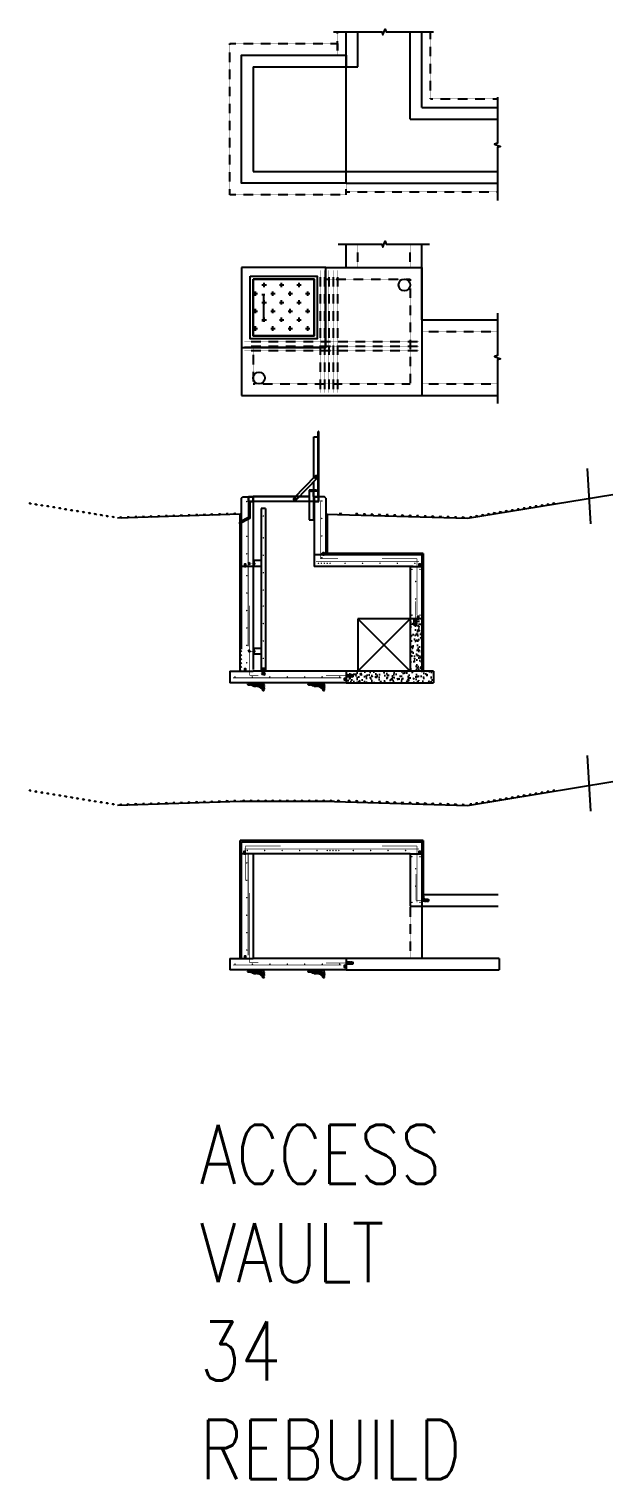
# Model space of a CAD drawing. Header units: inches. Extents: x -154 to 4403, y -620 to 1083.
# Drawn here: x -154 to 247, y -552 to 446 of the extents above; entities that cross this region are included whole.
import ezdxf

# ---------------------------------------------------------------- set-up
doc = ezdxf.new("R2010")
doc.units = ezdxf.units.IN
doc.header["$MEASUREMENT"] = 0
doc.linetypes.add('HIDDEN2', pattern=[0.1875, 0.125, -0.0625])
for name, color, linetype in [('COE-01', 1, 'Continuous'), ('COE-01-HIDDEN', 1, 'HIDDEN2'), ('COE-02', 2, 'Continuous'), ('COE-03', 3, 'Continuous'), ('COE-04', 4, 'Continuous'), ('FH-TITLE', 151, 'Continuous'), ('S-DETL-PN01', 2, 'Continuous'), ('S-DETL-PN01-HIDE', 3, 'HIDDEN2'), ('S-DETL-PN02', 4, 'Continuous'), ('S-DETL-PN03', 1, 'Continuous'), ('S-DIM', 2, 'Continuous'), ('S-EXISTING', 13, 'Continuous'), ('S-FOOTING', 2, 'HIDDEN2'), ('S-FOUNDATION', 4, 'Continuous'), ('SNFILL', 3, 'Continuous')]:
    doc.layers.add(name, color=color, linetype=linetype)
doc.styles.add('3_32', font='romans.shx', dxfattribs={"width": 0.8})

# ---------------------------------------------------------------- blocks, each defined once
blk = doc.blocks.new('structural_fill')
at = {"layer": 'SNFILL'}
for points in [[(0, -2.57), (0.05, -2.28), (0.2, -1.99), (0.4, -1.69), (0.7, -1.57), (1.3, -1.57), (1.59, -1.69), (1.89, -1.86), (1.75, -2.16), (1.44, -2.4), (1.15, -2.51), (0.85, -2.64), (0.55, -2.64), (0.25, -2.57), (0.05, -2.51)], [(0.1, -1.27), (0.05, -0.98), (0.15, -0.68), (0.4, -0.38), (0.7, -0.2), (1, -0.14), (1.59, -0.14), (1.89, -0.2), (2.19, -0.33), (2.39, -0.62), (2.19, -0.92), (1.89, -1.15), (1.59, -1.27), (1.3, -1.33), (1, -1.39), (0.7, -1.45), (0.4, -1.45), (0.1, -1.33), (0.05, -1.33)], [(0.11, -3.6), (0.11, -3.34), (0.22, -3.09), (0.54, -2.83), (0.81, -2.77), (1.08, -2.7), (1.34, -2.7), (1.61, -2.83), (1.61, -3.09), (1.56, -3.34), (1.29, -3.53), (1.02, -3.6), (0.76, -3.66), (0.48, -3.72), (0.22, -3.72), (0.11, -3.66)], [(0.16, -4.62), (0.11, -4.36), (0.22, -4.11), (0.48, -3.98), (0.76, -3.85), (1.29, -3.85), (1.56, -3.98), (1.56, -4.23), (1.34, -4.49), (1.08, -4.62), (0.81, -4.74), (0.54, -4.74), (0.27, -4.68), (0.16, -4.68)], [(1.93, -3.02), (1.66, -2.9), (1.56, -2.64), (1.61, -2.39), (1.88, -2.19), (2.15, -2.13), (2.41, -2), (2.68, -2), (2.95, -2.13), (3.01, -2.39), (2.9, -2.64), (2.74, -2.9), (2.47, -2.96), (2.2, -2.96), (1.99, -3.02)], [(1.99, -1.94), (1.83, -1.68), (1.83, -1.43), (1.99, -1.17), (2.26, -1.11), (2.79, -1.11), (2.95, -1.37), (2.84, -1.62), (2.58, -1.75), (2.31, -1.81), (2.04, -1.88), (1.99, -1.88)], [(2.72, -0.05), (3, -0.14), (3.25, -0.41), (3.27, -0.68), (3.11, -0.95), (2.84, -1), (2.57, -0.89), (2.38, -0.62), (2.32, -0.35), (2.54, -0.08), (2.72, -0.03)], [(3.36, -1), (3.63, -0.97), (3.91, -1.03), (4.09, -1.3), (4.2, -1.57), (4.13, -1.84), (3.86, -2.11), (3.56, -2.22), (3, -2.22), (2.75, -1.95), (2.81, -1.68), (2.97, -1.4), (3.2, -1.14), (3.34, -1.03)], [(4.13, 0), (4.41, -0.03), (4.68, -0.11), (4.86, -0.38), (4.77, -0.65), (4.5, -0.87), (4.22, -0.92), (3.95, -0.95), (3.68, -0.92), (3.4, -0.76), (3.27, -0.48), (3.4, -0.22), (3.68, -0.11), (3.95, -0.03), (4.2, 0)], [(5.21, -1.62), (4.94, -1.88), (4.67, -1.94), (4.4, -1.81), (4.29, -1.55), (4.29, -1.3), (4.4, -1.04), (4.67, -0.86), (4.94, -0.79), (5.21, -0.79), (5.53, -0.73), (5.79, -0.73), (5.96, -0.98), (5.9, -1.24), (5.74, -1.49), (5.47, -1.49), (5.31, -1.55)], [(6.09, 0), (6.36, -0.05), (6.63, -0.19), (6.68, -0.46), (6.4, -0.59), (6.13, -0.62), (5.86, -0.65), (5.59, -0.68), (5.32, -0.68), (5.04, -0.59), (4.9, -0.33), (5.18, -0.11), (5.45, -0.05), (5.72, -0.03), (6, 0), (6.09, 0)], [(6.78, -1.09), (7.07, -1.15), (7.38, -1.27), (7.52, -1.57), (7.23, -1.8), (6.93, -1.86), (6.63, -1.86), (6.33, -1.92), (6.03, -1.92), (5.74, -1.8), (5.79, -1.51), (6.08, -1.39), (6.38, -1.27), (6.68, -1.15), (6.73, -1.15)], [(6.77, -0.62), (7.04, -0.7), (7, -0.97), (6.72, -1.14), (6.45, -1.19), (6.18, -1.19), (5.91, -0.92), (6.09, -0.65), (6.36, -0.59), (6.63, -0.59), (6.77, -0.62)], [(7.45, -0.03), (7.75, -0.08), (8.02, -0.22), (8.13, -0.48), (7.86, -0.73), (7.59, -0.84), (7.31, -0.87), (7.04, -0.76), (6.98, -0.48), (7.07, -0.22), (7.34, -0.08), (7.43, -0.03)], [(8.02, -0.86), (8.31, -0.92), (8.66, -1.04), (8.56, -1.33), (8.27, -1.39), (7.97, -1.39), (7.38, -1.27), (7.32, -0.98), (7.62, -0.86), (7.92, -0.86)], [(9.31, -0.03), (9.61, -0.15), (9.9, -0.39), (9.95, -0.68), (9.66, -0.86), (9.36, -0.92), (9.06, -0.98), (8.47, -0.86), (8.12, -0.74), (8.17, -0.44), (8.22, -0.15), (8.51, -0.09), (8.81, -0.03), (9.36, -0.03)], [(11.19, -0.03), (11.49, -0.21), (11.69, -0.5), (11.39, -0.74), (11.09, -0.86), (10.2, -0.86), (9.95, -0.56), (10, -0.27), (10.3, -0.15), (10.6, -0.09), (10.9, -0.09), (11.09, -0.03)]]:
    blk.add_lwpolyline(points, dxfattribs=at)

msp = doc.modelspace()

# ---------------------------------------------------------------- hatches: boundary and pattern name
at = {"layer": 'COE-01'}
h = msp.add_hatch(dxfattribs=at)
h.set_pattern_fill('ANSI31', color=256, scale=15.748, style=0)
h.set_pattern_definition([(135, (680.7817, 1327.7008), (1.3919397, 1.3919397), [])])
h.paths.add_polyline_path([(-9.05, 112.18), (-8.05, 112.18), (-8.05, 4.23), (-9.05, 4.23)])
h = msp.add_hatch(dxfattribs=at)
h.set_pattern_fill('ANSI31', color=256, scale=15.748, style=0)
h.set_pattern_definition([(45, (-16530266.0596, -47523389.146), (-1.391939698766, 1.391939698766), [])])
h.paths.add_polyline_path([(116.95, 85.23), (50.95, 85.23), (50.95, 112.23), (49.95, 112.26), (49.95, 84.23), (115.95, 84.23), (115.95, 4.23), (116.95, 4.23)])
for points in [[(48.87, 85.73), (47.87, 85.73), (47.87, 84.23), (48.87, 84.23)], [(-5.05, 77.76), (-6.05, 77.76), (-6.05, 76.26), (-5.05, 76.26)], [(114.95, 77.73), (113.95, 77.73), (113.95, 76.23), (114.95, 76.23)], [(113.95, 41.73), (112.95, 41.73), (112.95, 40.23), (113.95, 40.23)], [(-5.05, 5.76), (-6.05, 5.76), (-6.05, 4.26), (-5.05, 4.26)], [(62.45, -0.77), (62.45, -1.77), (63.95, -1.77), (63.95, -0.77)], [(-5.54, -119.92), (-6.54, -119.92), (-6.54, -121.42), (-5.54, -121.42)], [(114.95, -119.94), (113.95, -119.94), (113.95, -121.44), (114.95, -121.44)], [(117.45, -151.94), (117.45, -150.94), (115.95, -150.94), (115.95, -151.94)], [(-5.05, -191.92), (-6.05, -191.92), (-6.05, -193.42), (-5.05, -193.42)], [(62.45, -198.44), (62.45, -199.44), (63.95, -199.44), (63.95, -198.44)]]:
    msp.add_hatch(color=256, dxfattribs=at).paths.add_polyline_path(points)
h = msp.add_hatch(dxfattribs=at)
h.set_pattern_fill('ANSI31', color=256, scale=15.748, style=0)
h.set_pattern_definition([(135, (680.7817, 1130.0278), (1.3919397, 1.3919397), [])])
h.paths.add_polyline_path([(-9.05, -112.44), (-8.05, -112.44), (-8.05, -193.44), (-9.05, -193.44)])
h = msp.add_hatch(dxfattribs=at)
h.set_pattern_fill('ANSI31', color=256, scale=15.748, style=0)
h.set_pattern_definition([(45, (-16530266.0596, -47523586.8188), (-1.391939698766, 1.391939698766), [])])
h.paths.add_polyline_path([(116.95, -112.44), (56.95, -112.44), (-8.05, -112.44), (-8.05, -113.44), (55.95, -113.44), (115.95, -113.44), (115.95, -149.44), (116.95, -149.44)])
at = {"layer": 'S-DETL-PN03'}
h = msp.add_hatch(dxfattribs=at)
h.set_pattern_fill('CROSS', color=256, scale=24, style=0)
h.paths.add_polyline_path([(41.95, 273.94), (-0.05, 273.94), (-0.05, 234.94), (41.95, 234.94)])
at = {"layer": 'S-EXISTING'}
h = msp.add_hatch(dxfattribs=at)
h.set_pattern_fill('AR-CONC', color=256, style=0)
edge = h.paths.add_edge_path()
edge.add_line((107.95, 4.23), (115.95, 4.23))
edge.add_line((115.95, 4.23), (115.95, 40.23))
edge.add_line((115.95, 40.23), (112.08, 40.23))
edge.add_spline(control_points=[(112.08, 40.23), (112.2, 40.03), (112.42, 39.64), (112.03, 38.98), (112.43, 38.27), (112.01, 37.54), (112.39, 36.81), (112.05, 36.26), (112.14, 35.52), (111.38, 35.63), (110.83, 35.65), (110.44, 36.28), (110.83, 36.94), (110.43, 37.73), (110.9, 38.55), (110.68, 39.41), (110.7, 39.97), (110.71, 40.23)], knot_values=[0, 0, 0, 0, 0.639816, 1.26143, 2.017799, 2.777614, 3.514068, 4.179665, 4.670631, 5.2587, 5.904461, 6.375069, 7.151327, 7.907696, 8.778882, 9.70911, 10.470621, 10.470621, 10.470621, 10.470621], degree=3, periodic=0)
edge.add_line((110.71, 40.23), (107.95, 40.23))
edge.add_line((107.95, 40.23), (107.95, 4.23))
edge = h.paths.add_edge_path()
edge.add_line((63.95, 4.23), (63.95, 1.64))
edge.add_spline(control_points=[(63.95, 1.64), (64.15, 1.75), (64.54, 1.98), (65.2, 1.59), (65.91, 1.98), (66.64, 1.56), (67.37, 1.95), (67.92, 1.6), (68.66, 1.69), (68.55, 0.94), (68.53, 0.38), (67.9, -0.01), (67.24, 0.39), (66.45, -0.02), (65.63, 0.45), (64.77, 0.23), (64.21, 0.25), (63.95, 0.27)], knot_values=[0, 0, 0, 0, 0.639816, 1.26143, 2.017799, 2.777614, 3.514068, 4.179665, 4.670631, 5.2587, 5.904461, 6.375069, 7.151327, 7.907696, 8.778882, 9.70911, 10.470621, 10.470621, 10.470621, 10.470621], degree=3, periodic=0)
edge.add_line((63.95, 0.27), (63.95, -3.77))
edge.add_line((63.95, -3.77), (123.95, -3.77))
edge.add_line((123.95, -3.77), (123.95, 4.23))
edge.add_line((123.95, 4.23), (63.95, 4.23))

# ---------------------------------------------------------------- linework, layer by layer
at = {"layer": 'COE-01'}
for p, q in [((5.95, 263.44), (7.95, 263.44)), ((6.95, 263.44), (6.95, 245.44)), ((5.95, 245.44), (7.95, 245.44)), ((41.7, 137.5), (41.7, 165.39)), ((41.7, 165.39), (44.7, 165.39)), ((44.95, 169.03), (44.7, 169.03)), ((44.7, 124.23), (44.7, 169.03)), ((44.95, 169.03), (45.2, 169.03)), ((44.95, 124.03), (44.95, 169.03)), ((45.2, 124.48), (45.2, 169.03)), ((42.5, 138.32), (27.85, 123.22)), ((43.91, 136.94), (29.27, 121.85)), ((41.45, 134.31), (41.45, 118.19)), ((41.7, 127.95), (41.7, 134.67)), ((-3.3, 120.91), (-3.3, 124.48)), ((-3.3, 124.48), (0.2, 124.48)), ((-3.3, 120.91), (-3.3, 124.48)), ((-0.05, 120.91), (-3.3, 120.91)), ((-3.3, 120.91), (-3.3, 109.97)), ((-3.3, 120.91), (0.2, 120.91)), ((-3.05, 124.23), (-0.05, 124.23)), ((-3.05, 121.16), (-3.05, 124.23)), ((-3.05, 121.16), (-0.05, 121.16)), ((-2.3, 120.91), (-2.3, 109.36)), ((31.92, 124.48), (-0.05, 124.48)), ((-0.05, 121.16), (-0.05, 124.23)), ((0.2, 120.91), (0.2, 124.48)), ((31.68, 124.23), (0.2, 124.23)), ((41.3, 120.91), (0.2, 120.91)), ((38.45, 124.23), (31.57, 124.23)), ((38.45, 124.48), (31.82, 124.48)), ((38.45, 128.82), (38.45, 108.36)), ((41.45, 128.82), (38.45, 128.82)), ((43.2, 128.84), (39.95, 128.82)), ((43.2, 127.95), (39.95, 127.93)), ((41.95, 128.93), (41.45, 128.93)), ((41.45, 124.48), (41.45, 128.82)), ((41.7, 120.91), (41.45, 120.91)), ((44.7, 127.95), (41.7, 127.95)), ((41.95, 124.48), (41.7, 124.48)), ((41.7, 120.91), (41.7, 124.48)), ((41.7, 124.48), (45.2, 124.48)), ((41.7, 120.91), (45.2, 120.91)), ((41.95, 121.16), (41.95, 124.23)), ((41.95, 124.23), (44.95, 124.23)), ((41.95, 121.16), (44.95, 121.16)), ((44.7, 124.03), (44.7, 124.23)), ((44.7, 124.03), (44.7, 123.98)), ((44.7, 123.98), (44.95, 123.98)), ((44.95, 121.16), (44.95, 124.23)), ((45.2, 120.91), (45.2, 124.48)), ((-3.3, 109.97), (-9.39, 106.79)), ((-8.05, 112.18), (-9.05, 112.18)), ((41.45, 118.19), (41.45, 108.36)), ((50.95, 112.23), (49.95, 112.23)), ((50.95, 112.23), (50.95, 85.23)), ((-2.3, 109.36), (-9.39, 105.67)), ((38.45, 108.36), (41.45, 108.36)), ((41.95, 108.36), (41.45, 108.36)), ((116.95, 85.23), (50.95, 85.23)), ((116.95, 85.23), (116.95, 4.23)), ((55.95, -85.41), (-9.05, -85.44)), ((116.95, -112.44), (-9.05, -112.44)), ((116.95, -112.44), (116.95, -149.44))]:
    msp.add_line(p, q, dxfattribs=at)
at = {"layer": 'COE-01', "linetype": 'Continuous'}
for p, q in [((-9.05, 4.23), (-9.05, 112.23)), ((-9.05, -193.44), (-9.05, -112.44))]:
    msp.add_line(p, q, dxfattribs=at)
at = {"layer": 'COE-01'}
for points in [[(49.95, 112.26), (147.39, 109.44), (247.47, 125.81)], [(-9.05, 112.23), (-93.48, 109.44)], [(47.87, 84.23), (48.87, 84.23), (48.87, 85.73), (47.87, 85.73), (47.87, 84.23)], [(-6.05, 76.26), (-5.05, 76.26), (-5.05, 77.76), (-6.05, 77.76), (-6.05, 76.26)], [(113.95, 76.23), (114.95, 76.23), (114.95, 77.73), (113.95, 77.73), (113.95, 76.23)], [(112.95, 40.23), (113.95, 40.23), (113.95, 41.73), (112.95, 41.73), (112.95, 40.23)], [(-6.05, 4.26), (-5.05, 4.26), (-5.05, 5.76), (-6.05, 5.76), (-6.05, 4.26)], [(63.95, -1.77), (63.95, -0.77), (62.45, -0.77), (62.45, -1.77), (63.95, -1.77)], [(55.95, -85.41), (147.39, -88.24), (247.47, -71.86)], [(-9.05, -85.44), (-93.48, -88.24)], [(-6.54, -121.42), (-5.54, -121.42), (-5.54, -119.92), (-6.54, -119.92), (-6.54, -121.42)], [(113.95, -121.44), (114.95, -121.44), (114.95, -119.94), (113.95, -119.94), (113.95, -121.44)], [(115.95, -150.94), (115.95, -151.94), (117.45, -151.94), (117.45, -150.94), (115.95, -150.94)], [(-6.05, -193.42), (-5.05, -193.42), (-5.05, -191.92), (-6.05, -191.92), (-6.05, -193.42)], [(63.95, -199.44), (63.95, -198.44), (62.45, -198.44), (62.45, -199.44), (63.95, -199.44)]]:
    msp.add_lwpolyline(points, dxfattribs=at)
at = {"layer": 'COE-01', "linetype": 'Continuous', "flags": 128}
msp.add_lwpolyline([(-9.39, 106.79), (-9.39, 105.67)], dxfattribs=at)
at = {"layer": 'COE-01'}
for centre, radius in [((43.2, 137.63), 0.734), ((28.56, 122.54), 0.734), ((39.95, 128.37), 0.442), ((43.2, 128.39), 0.442), ((44.83, 124.1), 0.125)]:
    msp.add_circle(centre, radius, dxfattribs=at)
for centre, start, end in [((43.2, 137.63), 315.86766, 135.86766), ((28.56, 122.54), 135.86766, 315.86766)]:
    msp.add_arc(centre, 0.984, start, end, dxfattribs=at)
for points in [[(112.08, 40.23), (112.31, 39.63), (112.17, 39.02), (112.29, 38.28), (112.14, 37.53), (112.27, 36.8), (112.1, 36.16), (112.02, 35.67), (111.44, 35.61), (110.81, 35.77), (110.57, 36.18), (110.69, 36.94), (110.57, 37.69), (110.77, 38.54), (110.71, 39.47), (110.71, 40.23)], [(63.95, 1.64), (64.55, 1.86), (65.16, 1.72), (65.91, 1.84), (66.65, 1.7), (67.38, 1.82), (68.02, 1.66), (68.51, 1.58), (68.57, 0.99), (68.41, 0.37), (68, 0.13), (67.24, 0.25), (66.49, 0.13), (65.64, 0.33), (64.71, 0.27), (63.95, 0.27)], [(115.95, -152.81), (116.55, -152.58), (117.16, -152.72), (117.91, -152.6), (118.65, -152.74), (119.38, -152.62), (120.02, -152.78), (120.51, -152.87), (120.57, -153.45), (120.41, -154.08), (120, -154.32), (119.24, -154.2), (118.49, -154.32), (117.64, -154.12), (116.71, -154.18), (115.95, -154.18)], [(63.95, -196.03), (64.55, -195.81), (65.16, -195.95), (65.91, -195.83), (66.65, -195.97), (67.38, -195.85), (68.02, -196.01), (68.51, -196.1), (68.57, -196.68), (68.41, -197.31), (68, -197.55), (67.24, -197.43), (66.49, -197.55), (65.64, -197.35), (64.71, -197.41), (63.95, -197.41)]]:
    msp.add_spline(points, degree=3, dxfattribs=at)
at = {"layer": 'COE-01-HIDDEN'}
for p, q in [((45.95, 279.94), (45.95, 195.94)), ((48.95, 279.94), (48.95, 195.94)), ((51.95, 279.94), (51.95, 195.94)), ((54.95, 279.94), (54.95, 195.94)), ((57.95, 279.94), (57.95, 195.94)), ((-6.05, 230.94), (113.95, 230.94)), ((-6.05, 227.94), (113.95, 227.94)), ((-6.05, 224.94), (113.95, 224.94))]:
    msp.add_line(p, q, dxfattribs=at)
at = {"layer": 'COE-02'}
for p, q in [((229.78, 143.72), (231.98, 105.56)), ((229.78, -53.95), (231.98, -92.12))]:
    msp.add_line(p, q, dxfattribs=at)
for points in [[(-153.47, 119.19), (-154.27, 119.98)], [(-153.47, 119.19), (-153.47, 120.31)], [(-153.47, 119.19), (-152.68, 119.98)], [(206.98, 119.19), (206.18, 119.98)], [(206.98, 119.19), (206.98, 120.31)], [(206.98, 119.19), (207.77, 119.98)], [(-149.39, 118.52), (-150.18, 119.31)], [(-149.39, 118.52), (-149.39, 119.64)], [(-149.39, 118.52), (-148.59, 119.31)], [(-145.31, 117.85), (-146.1, 118.65)], [(-145.31, 117.85), (-145.31, 118.98)], [(-145.31, 117.85), (-144.51, 118.65)], [(-141.22, 117.18), (-142.02, 117.98)], [(-141.22, 117.18), (-141.22, 118.31)], [(-141.22, 117.18), (-140.43, 117.98)], [(-137.14, 116.51), (-137.93, 117.31)], [(-137.14, 116.51), (-137.14, 117.64)], [(-137.14, 116.51), (-136.34, 117.31)], [(-133.05, 115.85), (-133.85, 116.64)], [(-133.05, 115.85), (-133.05, 116.97)], [(-133.05, 115.85), (-132.26, 116.64)], [(-128.97, 115.18), (-129.77, 115.97)], [(-128.97, 115.18), (-128.97, 116.3)], [(-128.97, 115.18), (-128.18, 115.97)], [(-124.89, 114.51), (-125.68, 115.31)], [(-124.89, 114.51), (-124.89, 115.63)], [(-124.89, 114.51), (-124.09, 115.31)], [(-120.8, 113.84), (-121.6, 114.64)], [(-120.8, 113.84), (-120.8, 114.97)], [(-120.8, 113.84), (-120.01, 114.64)], [(-116.72, 113.17), (-117.52, 113.97)], [(-116.72, 113.17), (-116.72, 114.3)], [(-116.72, 113.17), (-115.92, 113.97)], [(-112.64, 112.51), (-113.43, 113.3)], [(-112.64, 112.51), (-112.64, 113.63)], [(-112.64, 112.51), (-111.84, 113.3)], [(-108.55, 111.84), (-109.35, 112.63)], [(-108.55, 111.84), (-108.55, 112.96)], [(-108.55, 111.84), (-107.76, 112.63)], [(-104.47, 111.17), (-105.26, 111.96)], [(-104.47, 111.17), (-104.47, 112.29)], [(-104.47, 111.17), (-103.67, 111.96)], [(-100.39, 110.5), (-101.18, 111.3)], [(-100.39, 110.5), (-100.39, 111.63)], [(-100.39, 110.5), (-99.59, 111.3)], [(-96.3, 109.83), (-97.1, 110.63)], [(-96.3, 109.83), (-96.3, 110.96)], [(-96.3, 109.83), (-95.51, 110.63)], [(-91.07, 109.53), (-91.87, 110.33)], [(-91.07, 109.53), (-91.07, 110.66)], [(-91.07, 109.53), (-90.27, 110.33)], [(-85.84, 109.7), (-86.63, 110.5)], [(-85.84, 109.7), (-85.84, 110.83)], [(-85.84, 109.7), (-85.04, 110.5)], [(-80.61, 109.88), (-81.4, 110.67)], [(-80.61, 109.88), (-80.61, 111)], [(-80.61, 109.88), (-79.81, 110.67)], [(-75.37, 110.05), (-76.17, 110.84)], [(-75.37, 110.05), (-75.37, 111.17)], [(-75.37, 110.05), (-74.58, 110.84)], [(-70.14, 110.22), (-70.94, 111.02)], [(-70.14, 110.22), (-70.14, 111.35)], [(-70.14, 110.22), (-69.35, 111.02)], [(-64.91, 110.39), (-65.71, 111.19)], [(-64.91, 110.39), (-64.91, 111.52)], [(-64.91, 110.39), (-64.11, 111.19)], [(-59.68, 110.57), (-60.47, 111.36)], [(-59.68, 110.57), (-59.68, 111.69)], [(-59.68, 110.57), (-58.88, 111.36)], [(-54.45, 110.74), (-55.24, 111.54)], [(-54.45, 110.74), (-54.45, 111.87)], [(-54.45, 110.74), (-53.65, 111.54)], [(-49.21, 110.91), (-50.01, 111.71)], [(-49.21, 110.91), (-49.21, 112.04)], [(-49.21, 110.91), (-48.42, 111.71)], [(-43.98, 111.09), (-44.78, 111.88)], [(-43.98, 111.09), (-43.98, 112.21)], [(-43.98, 111.09), (-43.19, 111.88)], [(-38.75, 111.26), (-39.55, 112.06)], [(-38.75, 111.26), (-38.75, 112.38)], [(-38.75, 111.26), (-37.95, 112.06)], [(-33.52, 111.43), (-34.31, 112.23)], [(-33.52, 111.43), (-33.52, 112.56)], [(-33.52, 111.43), (-32.72, 112.23)], [(-28.29, 111.61), (-29.08, 112.4)], [(-28.29, 111.61), (-28.29, 112.73)], [(-28.29, 111.61), (-27.49, 112.4)], [(-23.05, 111.78), (-23.85, 112.57)], [(-23.05, 111.78), (-23.05, 112.9)], [(-23.05, 111.78), (-22.26, 112.57)], [(-17.82, 111.95), (-18.62, 112.75)], [(-17.82, 111.95), (-17.82, 113.08)], [(-17.82, 111.95), (-17.03, 112.75)], [(-12.59, 112.12), (-13.39, 112.92)], [(-12.59, 112.12), (-12.59, 113.25)], [(-12.59, 112.12), (-11.8, 112.92)], [(60.09, 112.12), (59.3, 112.92)], [(60.09, 112.12), (60.09, 113.25)], [(60.09, 112.12), (60.89, 112.92)], [(71.33, 111.95), (70.53, 112.75)], [(71.33, 111.95), (71.33, 113.08)], [(71.33, 111.95), (72.12, 112.75)], [(76.56, 111.78), (75.76, 112.57)], [(76.56, 111.78), (76.56, 112.9)], [(76.56, 111.78), (77.35, 112.57)], [(81.79, 111.61), (81, 112.4)], [(81.79, 111.61), (81.79, 112.73)], [(81.79, 111.61), (82.59, 112.4)], [(87.02, 111.43), (86.23, 112.23)], [(87.02, 111.43), (87.02, 112.56)], [(87.02, 111.43), (87.82, 112.23)], [(92.25, 111.26), (91.46, 112.06)], [(92.25, 111.26), (92.25, 112.38)], [(92.25, 111.26), (93.05, 112.06)], [(97.49, 111.09), (96.69, 111.88)], [(97.49, 111.09), (97.49, 112.21)], [(97.49, 111.09), (98.28, 111.88)], [(102.72, 110.91), (101.92, 111.71)], [(102.72, 110.91), (102.72, 112.04)], [(102.72, 110.91), (103.51, 111.71)], [(107.95, 110.74), (107.15, 111.54)], [(107.95, 110.74), (107.95, 111.87)], [(107.95, 110.74), (108.75, 111.54)], [(113.18, 110.57), (112.39, 111.36)], [(113.18, 110.57), (113.18, 111.69)], [(113.18, 110.57), (113.98, 111.36)], [(118.41, 110.39), (117.62, 111.19)], [(118.41, 110.39), (118.41, 111.52)], [(118.41, 110.39), (119.21, 111.19)], [(123.65, 110.22), (122.85, 111.02)], [(123.65, 110.22), (123.65, 111.35)], [(123.65, 110.22), (124.44, 111.02)], [(128.88, 110.05), (128.08, 110.84)], [(128.88, 110.05), (128.88, 111.17)], [(128.88, 110.05), (129.67, 110.84)], [(134.11, 109.88), (133.31, 110.67)], [(134.11, 109.88), (134.11, 111)], [(134.11, 109.88), (134.91, 110.67)], [(139.34, 109.7), (138.55, 110.5)], [(139.34, 109.7), (139.34, 110.83)], [(139.34, 109.7), (140.14, 110.5)], [(144.57, 109.53), (143.78, 110.33)], [(144.57, 109.53), (144.57, 110.66)], [(144.57, 109.53), (145.37, 110.33)], [(149.81, 109.83), (149.01, 110.63)], [(149.81, 109.83), (149.81, 110.96)], [(149.81, 109.83), (150.6, 110.63)], [(153.89, 110.5), (153.09, 111.3)], [(153.89, 110.5), (153.89, 111.63)], [(153.89, 110.5), (154.69, 111.3)], [(157.97, 111.17), (157.18, 111.96)], [(157.97, 111.17), (157.97, 112.29)], [(157.97, 111.17), (158.77, 111.96)], [(162.06, 111.84), (161.26, 112.63)], [(162.06, 111.84), (162.06, 112.96)], [(162.06, 111.84), (162.85, 112.63)], [(166.14, 112.51), (165.35, 113.3)], [(166.14, 112.51), (166.14, 113.63)], [(166.14, 112.51), (166.94, 113.3)], [(170.22, 113.17), (169.43, 113.97)], [(170.22, 113.17), (170.22, 114.3)], [(170.22, 113.17), (171.02, 113.97)], [(174.31, 113.84), (173.51, 114.64)], [(174.31, 113.84), (174.31, 114.97)], [(174.31, 113.84), (175.1, 114.64)], [(178.39, 114.51), (177.6, 115.31)], [(178.39, 114.51), (178.39, 115.63)], [(178.39, 114.51), (179.19, 115.31)], [(182.48, 115.18), (181.68, 115.97)], [(182.48, 115.18), (182.48, 116.3)], [(182.48, 115.18), (183.27, 115.97)], [(186.56, 115.85), (185.76, 116.64)], [(186.56, 115.85), (186.56, 116.97)], [(186.56, 115.85), (187.35, 116.64)], [(190.64, 116.51), (189.85, 117.31)], [(190.64, 116.51), (190.64, 117.64)], [(190.64, 116.51), (191.44, 117.31)], [(194.73, 117.18), (193.93, 117.98)], [(194.73, 117.18), (194.73, 118.31)], [(194.73, 117.18), (195.52, 117.98)], [(198.81, 117.85), (198.01, 118.65)], [(198.81, 117.85), (198.81, 118.98)], [(198.81, 117.85), (199.61, 118.65)], [(202.89, 118.52), (202.1, 119.31)], [(202.89, 118.52), (202.89, 119.64)], [(202.89, 118.52), (203.69, 119.31)], [(-153.47, -78.49), (-154.27, -77.69)], [(-153.47, -78.49), (-153.47, -77.36)], [(-153.47, -78.49), (-152.68, -77.69)], [(-149.39, -79.15), (-150.18, -78.36)], [(-149.39, -79.15), (-149.39, -78.03)], [(-149.39, -79.15), (-148.59, -78.36)], [(-145.31, -79.82), (-146.1, -79.03)], [(-145.31, -79.82), (-145.31, -78.7)], [(-145.31, -79.82), (-144.51, -79.03)], [(-141.22, -80.49), (-142.02, -79.7)], [(-141.22, -80.49), (-141.22, -79.37)], [(-141.22, -80.49), (-140.43, -79.7)], [(194.73, -80.49), (193.93, -79.7)], [(194.73, -80.49), (194.73, -79.37)], [(194.73, -80.49), (195.52, -79.7)], [(198.81, -79.82), (198.01, -79.03)], [(198.81, -79.82), (198.81, -78.7)], [(198.81, -79.82), (199.61, -79.03)], [(202.89, -79.15), (202.1, -78.36)], [(202.89, -79.15), (202.89, -78.03)], [(202.89, -79.15), (203.69, -78.36)], [(206.98, -78.49), (206.18, -77.69)], [(206.98, -78.49), (206.98, -77.36)], [(206.98, -78.49), (207.77, -77.69)], [(-137.14, -81.16), (-137.93, -80.36)], [(-137.14, -81.16), (-137.14, -80.03)], [(-137.14, -81.16), (-136.34, -80.36)], [(-133.05, -81.83), (-133.85, -81.03)], [(-133.05, -81.83), (-133.05, -80.7)], [(-133.05, -81.83), (-132.26, -81.03)], [(-128.97, -82.49), (-129.77, -81.7)], [(-128.97, -82.49), (-128.97, -81.37)], [(-128.97, -82.49), (-128.18, -81.7)], [(-124.89, -83.16), (-125.68, -82.37)], [(-124.89, -83.16), (-124.89, -82.04)], [(-124.89, -83.16), (-124.09, -82.37)], [(-120.8, -83.83), (-121.6, -83.04)], [(-120.8, -83.83), (-120.8, -82.71)], [(-120.8, -83.83), (-120.01, -83.04)], [(-116.72, -84.5), (-117.52, -83.7)], [(-116.72, -84.5), (-116.72, -83.37)], [(-116.72, -84.5), (-115.92, -83.7)], [(-112.64, -85.17), (-113.43, -84.37)], [(-112.64, -85.17), (-112.64, -84.04)], [(-112.64, -85.17), (-111.84, -84.37)], [(-108.55, -85.84), (-109.35, -85.04)], [(-108.55, -85.84), (-108.55, -84.71)], [(-108.55, -85.84), (-107.76, -85.04)], [(-104.47, -86.5), (-105.26, -85.71)], [(-104.47, -86.5), (-104.47, -85.38)], [(-104.47, -86.5), (-103.67, -85.71)], [(-100.39, -87.17), (-101.18, -86.38)], [(-100.39, -87.17), (-100.39, -86.05)], [(-100.39, -87.17), (-99.59, -86.38)], [(-96.3, -87.84), (-97.1, -87.04)], [(-96.3, -87.84), (-96.3, -86.71)], [(-96.3, -87.84), (-95.51, -87.04)], [(-91.07, -88.14), (-91.87, -87.35)], [(-91.07, -88.14), (-91.07, -87.02)], [(-91.07, -88.14), (-90.27, -87.35)], [(-85.84, -87.97), (-86.63, -87.17)], [(-85.84, -87.97), (-85.84, -86.84)], [(-85.84, -87.97), (-85.04, -87.17)], [(-80.61, -87.8), (-81.4, -87)], [(-80.61, -87.8), (-80.61, -86.67)], [(-80.61, -87.8), (-79.81, -87)], [(-75.37, -87.62), (-76.17, -86.83)], [(-75.37, -87.62), (-75.37, -86.5)], [(-75.37, -87.62), (-74.58, -86.83)], [(-70.14, -87.45), (-70.94, -86.66)], [(-70.14, -87.45), (-70.14, -86.33)], [(-70.14, -87.45), (-69.35, -86.66)], [(-64.91, -87.28), (-65.71, -86.48)], [(-64.91, -87.28), (-64.91, -86.15)], [(-64.91, -87.28), (-64.11, -86.48)], [(-59.68, -87.11), (-60.47, -86.31)], [(-59.68, -87.11), (-59.68, -85.98)], [(-59.68, -87.11), (-58.88, -86.31)], [(-54.45, -86.93), (-55.24, -86.14)], [(-54.45, -86.93), (-54.45, -85.81)], [(-54.45, -86.93), (-53.65, -86.14)], [(-49.21, -86.76), (-50.01, -85.96)], [(-49.21, -86.76), (-49.21, -85.63)], [(-49.21, -86.76), (-48.42, -85.96)], [(-43.98, -86.59), (-44.78, -85.79)], [(-43.98, -86.59), (-43.98, -85.46)], [(-43.98, -86.59), (-43.19, -85.79)], [(-38.75, -86.41), (-39.55, -85.62)], [(-38.75, -86.41), (-38.75, -85.29)], [(-38.75, -86.41), (-37.95, -85.62)], [(-33.52, -86.24), (-34.31, -85.44)], [(-33.52, -86.24), (-33.52, -85.12)], [(-33.52, -86.24), (-32.72, -85.44)], [(-28.29, -86.07), (-29.08, -85.27)], [(-28.29, -86.07), (-28.29, -84.94)], [(-28.29, -86.07), (-27.49, -85.27)], [(-23.05, -85.89), (-23.85, -85.1)], [(-23.05, -85.89), (-23.05, -84.77)], [(-23.05, -85.89), (-22.26, -85.1)], [(-17.82, -85.72), (-18.62, -84.93)], [(-17.82, -85.72), (-17.82, -84.6)], [(-17.82, -85.72), (-17.03, -84.93)], [(-12.59, -85.55), (-13.39, -84.75)], [(-12.59, -85.55), (-12.59, -84.42)], [(-12.59, -85.55), (-11.8, -84.75)], [(-6.31, -85.44), (-7.11, -84.65)], [(-6.31, -85.44), (-6.31, -84.32)], [(-6.31, -85.44), (-5.52, -84.65)], [(-1.31, -85.44), (-2.11, -84.65)], [(-1.31, -85.44), (-1.31, -84.32)], [(-1.31, -85.44), (-0.52, -84.65)], [(3.69, -85.44), (2.89, -84.65)], [(3.69, -85.44), (3.69, -84.32)], [(3.69, -85.44), (4.48, -84.65)], [(8.69, -85.44), (7.89, -84.65)], [(8.69, -85.44), (8.69, -84.32)], [(8.69, -85.44), (9.48, -84.65)], [(13.69, -85.44), (12.89, -84.65)], [(13.69, -85.44), (13.69, -84.32)], [(13.69, -85.44), (14.48, -84.65)], [(18.69, -85.44), (17.89, -84.65)], [(18.69, -85.44), (18.69, -84.32)], [(18.69, -85.44), (19.48, -84.65)], [(23.69, -85.44), (22.89, -84.65)], [(23.69, -85.44), (23.69, -84.32)], [(23.69, -85.44), (24.48, -84.65)], [(28.69, -85.44), (27.89, -84.65)], [(28.69, -85.44), (28.69, -84.32)], [(28.69, -85.44), (29.48, -84.65)], [(33.69, -85.44), (32.89, -84.65)], [(33.69, -85.44), (33.69, -84.32)], [(33.69, -85.44), (34.48, -84.65)], [(38.69, -85.44), (37.89, -84.65)], [(38.69, -85.44), (38.69, -84.32)], [(38.69, -85.44), (39.48, -84.65)], [(43.69, -85.44), (42.89, -84.65)], [(43.69, -85.44), (43.69, -84.32)], [(43.69, -85.44), (44.48, -84.65)], [(48.69, -85.44), (47.89, -84.65)], [(48.69, -85.44), (48.69, -84.32)], [(48.69, -85.44), (49.48, -84.65)], [(53.69, -85.44), (52.89, -84.65)], [(53.69, -85.44), (53.69, -84.32)], [(53.69, -85.44), (54.48, -84.65)], [(58.69, -85.44), (57.89, -84.65)], [(58.69, -85.44), (58.69, -84.32)], [(58.69, -85.44), (59.48, -84.65)], [(66.09, -85.55), (65.3, -84.75)], [(66.09, -85.55), (66.09, -84.42)], [(66.09, -85.55), (66.89, -84.75)], [(71.33, -85.72), (70.53, -84.93)], [(71.33, -85.72), (71.33, -84.6)], [(71.33, -85.72), (72.12, -84.93)], [(76.56, -85.89), (75.76, -85.1)], [(76.56, -85.89), (76.56, -84.77)], [(76.56, -85.89), (77.35, -85.1)], [(81.79, -86.07), (81, -85.27)], [(81.79, -86.07), (81.79, -84.94)], [(81.79, -86.07), (82.59, -85.27)], [(87.02, -86.24), (86.23, -85.44)], [(87.02, -86.24), (87.02, -85.12)], [(87.02, -86.24), (87.82, -85.44)], [(92.25, -86.41), (91.46, -85.62)], [(92.25, -86.41), (92.25, -85.29)], [(92.25, -86.41), (93.05, -85.62)], [(97.49, -86.59), (96.69, -85.79)], [(97.49, -86.59), (97.49, -85.46)], [(97.49, -86.59), (98.28, -85.79)], [(102.72, -86.76), (101.92, -85.96)], [(102.72, -86.76), (102.72, -85.63)], [(102.72, -86.76), (103.51, -85.96)], [(107.95, -86.93), (107.15, -86.14)], [(107.95, -86.93), (107.95, -85.81)], [(107.95, -86.93), (108.75, -86.14)], [(113.18, -87.11), (112.39, -86.31)], [(113.18, -87.11), (113.18, -85.98)], [(113.18, -87.11), (113.98, -86.31)], [(118.41, -87.28), (117.62, -86.48)], [(118.41, -87.28), (118.41, -86.15)], [(118.41, -87.28), (119.21, -86.48)], [(123.65, -87.45), (122.85, -86.66)], [(123.65, -87.45), (123.65, -86.33)], [(123.65, -87.45), (124.44, -86.66)], [(128.88, -87.62), (128.08, -86.83)], [(128.88, -87.62), (128.88, -86.5)], [(128.88, -87.62), (129.67, -86.83)], [(134.11, -87.8), (133.31, -87)], [(134.11, -87.8), (134.11, -86.67)], [(134.11, -87.8), (134.91, -87)], [(139.34, -87.97), (138.55, -87.17)], [(139.34, -87.97), (139.34, -86.84)], [(139.34, -87.97), (140.14, -87.17)], [(144.57, -88.14), (143.78, -87.35)], [(144.57, -88.14), (144.57, -87.02)], [(144.57, -88.14), (145.37, -87.35)], [(149.81, -87.84), (149.01, -87.04)], [(149.81, -87.84), (149.81, -86.71)], [(149.81, -87.84), (150.6, -87.04)], [(153.89, -87.17), (153.09, -86.38)], [(153.89, -87.17), (153.89, -86.05)], [(153.89, -87.17), (154.69, -86.38)], [(157.97, -86.5), (157.18, -85.71)], [(157.97, -86.5), (157.97, -85.38)], [(157.97, -86.5), (158.77, -85.71)], [(162.06, -85.84), (161.26, -85.04)], [(162.06, -85.84), (162.06, -84.71)], [(162.06, -85.84), (162.85, -85.04)], [(166.14, -85.17), (165.35, -84.37)], [(166.14, -85.17), (166.14, -84.04)], [(166.14, -85.17), (166.94, -84.37)], [(170.22, -84.5), (169.43, -83.7)], [(170.22, -84.5), (170.22, -83.37)], [(170.22, -84.5), (171.02, -83.7)], [(174.31, -83.83), (173.51, -83.04)], [(174.31, -83.83), (174.31, -82.71)], [(174.31, -83.83), (175.1, -83.04)], [(178.39, -83.16), (177.6, -82.37)], [(178.39, -83.16), (178.39, -82.04)], [(178.39, -83.16), (179.19, -82.37)], [(182.48, -82.49), (181.68, -81.7)], [(182.48, -82.49), (182.48, -81.37)], [(182.48, -82.49), (183.27, -81.7)], [(186.56, -81.83), (185.76, -81.03)], [(186.56, -81.83), (186.56, -80.7)], [(186.56, -81.83), (187.35, -81.03)], [(190.64, -81.16), (189.85, -80.36)], [(190.64, -81.16), (190.64, -80.03)], [(190.64, -81.16), (191.44, -80.36)]]:
    msp.add_lwpolyline(points, dxfattribs=at)
for centre in [(103.95, 269.94), (3.96, 205.94)]:
    msp.add_circle(centre, 4, dxfattribs=at)
at = {"layer": 'COE-03'}
for p, q in [((-0.05, 27.23), (-0.05, 5.23)), ((63.95, 4.23), (63.95, -3.77)), ((-0.05, -170.44), (-0.05, -192.44)), ((63.95, -193.44), (63.95, -201.44))]:
    msp.add_line(p, q, dxfattribs=at)
msp.add_lwpolyline([(107.95, 76.23), (115.95, 76.23)], dxfattribs=at)
at = {"layer": 'COE-04'}
for p, q in [((5.45, 116.23), (5.45, 88.96)), ((8.45, 116.23), (5.45, 116.23)), ((8.45, 116.23), (8.45, 88.96)), ((0.45, 80.24), (0.45, 76.24)), ((5.45, 88.96), (5.45, 4.23)), ((8.45, 88.96), (8.45, 4.23)), ((0.45, 19.88), (0.45, 15.88)), ((8.45, 5.48), (5.45, 5.48))]:
    msp.add_line(p, q, dxfattribs=at)
at = {"layer": 'COE-04', "const_width": 0.5}
for points in [[(7.2, 110.96, -1), (6.7, 110.96, -1)], [(7.2, 95.96, -1), (6.7, 95.96, -1)], [(7.2, 83.96, -1), (6.7, 83.96, -1)], [(7.2, 71.96, -1), (6.7, 71.96, -1)], [(7.2, 59.96, -1), (6.7, 59.96, -1)], [(7.2, 59.96, -1), (6.7, 59.96, -1)], [(7.2, 48.96, -1), (6.7, 48.96, -1)], [(7.2, 48.96, -1), (6.7, 48.96, -1)], [(7.2, 36.96, -1), (6.7, 36.96, -1)], [(7.2, 36.96, -1), (6.7, 36.96, -1)], [(7.2, 24.96, -1), (6.7, 24.96, -1)], [(7.2, 24.96, -1), (6.7, 24.96, -1)], [(7.2, 12.96, -1), (6.7, 12.96, -1)]]:
    msp.add_lwpolyline(points, format="xyb", close=True, dxfattribs=at)
at = {"layer": 'COE-04'}
for points in [[(5.45, 80.24), (-0.05, 80.24)], [(-2.82, 78.24), (-3.61, 78.96)], [(-2.82, 78.24), (-3.61, 77.52)], [(-2.19, 78.24), (-2.98, 78.96)], [(-2.19, 78.24), (-2.98, 77.52)], [(5.45, 76.24), (-0.05, 76.24)], [(-2.82, 17.88), (-3.61, 18.6)], [(-2.82, 17.88), (-3.61, 17.16)], [(-2.19, 17.88), (-2.98, 18.6)], [(-2.19, 17.88), (-2.98, 17.16)], [(5.45, 19.88), (-0.05, 19.88)], [(5.45, 15.88), (-0.05, 15.88)], [(6.95, 3.84), (5.68, 2.44)], [(6.95, 2.73), (5.68, 1.33)], [(6.95, 3.84), (8.23, 2.44)], [(6.95, 2.73), (8.23, 1.33)]]:
    msp.add_lwpolyline(points, dxfattribs=at)
for points, format in [([(0.45, 78.24, 0.352, 0.352, 0), (-3.31, 78.24, 0.352, 0, 0), (-3.99, 78.24, 0, 0, 0)], "xyseb"), ([(0.48, 77.92), (0.45, 77.92), (0.45, 78.56), (0.48, 78.56), (0.48, 78.59), (0.76, 78.59), (0.83, 78.54), (0.83, 77.94), (0.76, 77.89, 0.131652), (0.79, 77.94, 0.306875), (0.76, 78.07, 0.131652), (0.8, 78.27, 0.094014), (0.76, 78.42, 0.131652), (0.79, 78.47, 0.306875), (0.76, 78.59), (0.48, 78.59), (0.48, 78.42), (0.76, 78.42), (0.48, 78.42), (0.48, 78.07), (0.76, 78.07), (0.48, 78.07), (0.48, 77.89), (0.76, 77.89)], "xyb"), ([(0.45, 17.88, 0.352, 0.352, 0), (-3.31, 17.88, 0.352, 0, 0), (-3.99, 17.88, 0, 0, 0)], "xyseb"), ([(0.48, 17.56), (0.45, 17.56), (0.45, 18.2), (0.48, 18.2), (0.48, 18.23), (0.76, 18.23), (0.83, 18.18), (0.83, 17.58), (0.76, 17.53, 0.131652), (0.79, 17.58, 0.306875), (0.76, 17.7, 0.131652), (0.8, 17.91, 0.094014), (0.76, 18.05, 0.131652), (0.79, 18.1, 0.306875), (0.76, 18.23), (0.48, 18.23), (0.48, 18.05), (0.76, 18.05), (0.48, 18.05), (0.48, 17.7), (0.76, 17.7), (0.48, 17.7), (0.48, 17.53), (0.76, 17.53)], "xyb"), ([(7.53, 5.52), (7.53, 5.48), (6.38, 5.48), (6.38, 5.52), (6.33, 5.52), (6.33, 6.02), (6.43, 6.14), (7.48, 6.14), (7.58, 6.02, 0.131652), (7.49, 6.08, 0.306875), (7.27, 6.02, 0.131652), (6.9, 6.09, 0.094014), (6.64, 6.02, 0.131652), (6.55, 6.08, 0.306875), (6.33, 6.02), (6.33, 5.52), (6.64, 5.52), (6.64, 6.02), (6.64, 5.52), (7.27, 5.52), (7.27, 6.02), (7.27, 5.52), (7.58, 5.52), (7.58, 6.02)], "xyb"), ([(6.95, 5.48, 0.625, 0.625, 0), (6.95, 1.85, 0.625, 0, 0), (6.95, 0.64, 0, 0, 0)], "xyseb")]:
    msp.add_lwpolyline(points, format=format, dxfattribs=at)
at = {"layer": 'COE-04', "const_width": 0.5, "flags": 128}
for points in [[(-2.28, 1.27), (0.18, 1.27)], [(-2.28, -196.4), (0.18, -196.4)]]:
    msp.add_lwpolyline(points, dxfattribs=at)
at = {"layer": 'S-DETL-PN01'}
for p, q in [((71.95, 4.23), (107.95, 40.23)), ((107.95, 4.23), (71.95, 40.23))]:
    msp.add_line(p, q, dxfattribs=at)
at = {"layer": 'S-DETL-PN01-HIDE'}
for p, q in [((49.95, 273.94), (107.95, 273.94)), ((107.95, 273.94), (107.95, 201.94)), ((-0.05, 226.94), (-0.05, 201.94)), ((-0.05, 201.94), (107.95, 201.94))]:
    msp.add_line(p, q, dxfattribs=at)
at = {"layer": 'S-DETL-PN02'}
for p, q in [((-0.05, 420.05), (-0.05, 348.05)), ((-0.05, 420.05), (63.95, 420.05)), ((63.95, 428.05), (63.95, 420.05)), ((-0.05, 348.05), (63.95, 348.05)), ((63.95, 340.05), (63.95, 348.05)), ((49.95, 281.94), (115.95, 281.94)), ((115.95, 281.94), (115.95, 193.94)), ((-8.05, 226.94), (-8.05, 193.94)), ((-8.05, 193.94), (115.95, 193.94)), ((-7.05, 124.23), (-3.3, 124.23)), ((-0.05, 124.23), (-0.05, 19.23)), ((41.95, 124.23), (41.95, 76.23)), ((48.95, 124.23), (45.2, 124.23)), ((49.95, 123.23), (48.95, 124.23)), ((49.95, 123.23), (49.95, 84.23)), ((115.95, 84.23), (41.95, 84.23)), ((115.95, 84.23), (115.95, 40.23)), ((109.9, 76.23), (41.95, 76.23)), ((107.95, 76.23), (107.95, 40.23)), ((115.95, 40.23), (71.95, 40.23)), ((71.95, 40.23), (71.95, 4.23)), ((-16.05, 4.23), (-16.05, -3.77)), ((-16.05, 4.23), (-0.05, 4.23)), ((63.95, 4.23), (-0.05, 4.23)), ((63.95, -3.77), (-16.05, -3.77)), ((115.95, -113.44), (-8.05, -113.44)), ((115.95, -113.44), (115.95, -157.44)), ((-0.05, -121.44), (-0.05, -193.44)), ((107.95, -121.44), (-0.05, -121.44)), ((107.95, -121.44), (107.95, -157.44)), ((107.95, -157.44), (115.95, -157.44)), ((-16.05, -193.44), (-16.05, -201.44)), ((-16.05, -193.44), (-0.05, -193.44)), ((63.95, -193.44), (-0.05, -193.44)), ((63.95, -201.44), (-16.05, -201.44))]:
    msp.add_line(p, q, dxfattribs=at)
at = {"layer": 'S-DETL-PN02', "linetype": 'Continuous'}
for p, q in [((-8.05, 123.23), (-7.05, 124.23)), ((-8.05, 19.23), (-8.05, 123.23)), ((-8.05, -193.44), (-8.05, -113.44))]:
    msp.add_line(p, q, dxfattribs=at)
at = {"layer": 'S-DETL-PN02'}
for points in [[(63.95, 340.05), (-8.05, 340.05), (-8.05, 428.05), (63.95, 428.05)], [(-0.05, 76.23), (-8.05, 76.23)], [(-0.05, -121.44), (-8.05, -121.44)], [(107.95, -121.44), (115.95, -121.44)]]:
    msp.add_lwpolyline(points, dxfattribs=at)
for points in [[(-8.05, 281.94), (-8.05, 226.94), (49.95, 226.94), (49.95, 281.94)], [(-0.05, 273.94), (-0.05, 234.94), (41.95, 234.94), (41.95, 273.94)]]:
    msp.add_lwpolyline(points, close=True, dxfattribs=at)
at = {"layer": 'S-DETL-PN03'}
for points in [[(-2.05, 275.94), (43.95, 275.94), (43.95, 232.94), (-2.05, 232.94)], [(-0.05, 273.94), (41.95, 273.94), (41.95, 234.94), (-0.05, 234.94)]]:
    msp.add_lwpolyline(points, close=True, dxfattribs=at)
at = {"layer": 'S-DETL-PN03', "const_width": 0.5}
for points in [[(-4.7, 120.93, 1), (-4.2, 120.93, 1)], [(47.41, 121.26, -1), (46.91, 121.26, -1)], [(-4.7, 108.93, 1), (-4.2, 108.93, 1)], [(47.41, 109.26, -1), (46.91, 109.26, -1)], [(-4.7, 96.93, 1), (-4.2, 96.93, 1)], [(47.41, 97.26, -1), (46.91, 97.26, -1)], [(-4.7, 84.93, 1), (-4.2, 84.93, 1)], [(47.41, 85.26, -1), (46.91, 85.26, -1)], [(47.41, 82.26, -1), (46.91, 82.26, -1)], [(-4.7, 69.93, 1), (-4.2, 69.93, 1)], [(45.11, 78.45, -1), (44.61, 78.45, -1)], [(47.11, 78.45, -1), (46.61, 78.45, -1)], [(49.11, 78.45, -1), (48.61, 78.45, -1)], [(51.11, 78.45, -1), (50.61, 78.45, -1)], [(53.11, 78.45, -1), (52.61, 78.45, -1)], [(63.43, 78.45, -1), (62.93, 78.45, -1)], [(75.43, 78.45, -1), (74.93, 78.45, -1)], [(87.43, 78.45, -1), (86.93, 78.45, -1)], [(99.43, 78.45, -1), (98.93, 78.45, -1)], [(109.43, 74.2, -1), (108.93, 74.2, -1)], [(111.43, 78.45, -1), (110.93, 78.45, -1)], [(114.47, 74.2, 1), (114.97, 74.2, 1)], [(111.46, 65.87, 1), (111.96, 65.87, 1)], [(-4.7, 57.93, 1), (-4.2, 57.93, 1)], [(111.46, 53.87, 1), (111.96, 53.87, 1)], [(-4.7, 45.93, 1), (-4.2, 45.93, 1)], [(109.43, 42.72, -1), (108.93, 42.72, -1)], [(114.47, 42.72, 1), (114.97, 42.72, 1)], [(-4.7, 33.93, 1), (-4.2, 33.93, 1)], [(-4.7, 21.93, 1), (-4.2, 21.93, 1)], [(-4.7, 9.93, 1), (-4.2, 9.93, 1)], [(-12.38, 0.25, -1), (-12.88, 0.25, -1)], [(-0.38, 0.25, -1), (-0.88, 0.25, -1)], [(11.62, 0.25, -1), (11.12, 0.25, -1)], [(23.62, 0.25, -1), (23.12, 0.25, -1)], [(35.62, 0.25, -1), (35.12, 0.25, -1)], [(47.62, 0.25, -1), (47.12, 0.25, -1)], [(59.62, 0.25, -1), (59.12, 0.25, -1)], [(-3.86, -119.23, -1), (-4.36, -119.23, -1)], [(8.14, -119.23, -1), (7.64, -119.23, -1)], [(20.14, -119.23, -1), (19.64, -119.23, -1)], [(32.14, -119.23, -1), (31.64, -119.23, -1)], [(44.14, -119.23, -1), (43.64, -119.23, -1)], [(51.11, -119.23, -1), (50.61, -119.23, -1)], [(53.11, -119.23, -1), (52.61, -119.23, -1)], [(55.11, -119.23, -1), (54.61, -119.23, -1)], [(57.11, -119.23, -1), (56.61, -119.23, -1)], [(59.11, -119.23, -1), (58.61, -119.23, -1)], [(69.02, -119.23, -1), (68.52, -119.23, -1)], [(81.02, -119.23, -1), (80.52, -119.23, -1)], [(93.02, -119.23, -1), (92.52, -119.23, -1)], [(105.02, -119.23, -1), (104.52, -119.23, -1)], [(-4.7, -127.75, 1), (-4.2, -127.75, 1)], [(109.43, -123.47, -1), (108.93, -123.47, -1)], [(114.47, -123.47, 1), (114.97, -123.47, 1)], [(-4.7, -139.75, 1), (-4.2, -139.75, 1)], [(111.46, -131.8, 1), (111.96, -131.8, 1)], [(111.46, -143.8, 1), (111.96, -143.8, 1)], [(-4.7, -151.75, 1), (-4.2, -151.75, 1)], [(109.43, -154.95, -1), (108.93, -154.95, -1)], [(114.47, -154.95, 1), (114.97, -154.95, 1)], [(-4.7, -163.75, 1), (-4.2, -163.75, 1)], [(-4.7, -175.75, 1), (-4.2, -175.75, 1)], [(-4.7, -187.75, 1), (-4.2, -187.75, 1)], [(-12.31, -197.42, -1), (-12.81, -197.42, -1)], [(-0.31, -197.42, -1), (-0.81, -197.42, -1)], [(-0.31, -197.42, -1), (-0.81, -197.42, -1)], [(11.69, -197.42, -1), (11.19, -197.42, -1)], [(23.69, -197.42, -1), (23.19, -197.42, -1)], [(35.69, -197.42, -1), (35.19, -197.42, -1)], [(47.69, -197.42, -1), (47.19, -197.42, -1)], [(59.69, -197.42, -1), (59.19, -197.42, -1)]]:
    msp.add_lwpolyline(points, format="xyb", close=True, dxfattribs=at)
at = {"layer": 'S-DETL-PN03', "const_width": 0.5, "flags": 128}
for points in [[(-3.5, 122.08), (-3.5, 21.23)], [(46.23, 121.86), (46.23, 81.64)], [(46.23, 81.64), (58.23, 81.64)], [(112.66, 81.59), (112.66, 42.7)], [(113.95, 79.45), (43.24, 79.45)], [(-2.56, 49.27), (-2.56, 1.27)], [(-2.56, 1.27), (3.44, 1.27)], [(113.95, -118.23), (-6.11, -118.23)], [(112.66, -116.09), (112.66, -154.97)], [(-3.5, -121.44), (-3.5, -191.44)], [(-2.56, -148.4), (-2.56, -196.4)], [(-2.56, -196.4), (3.44, -196.4)]]:
    msp.add_lwpolyline(points, dxfattribs=at)
at = {"layer": 'S-DETL-PN03', "const_width": 0.5}
for points in [[(112.66, 81.59), (88.66, 81.59)], [(111.45, 36.34), (111.45, 52.34)], [(67.95, 1), (49.95, 1)], [(60.58, -0.4), (-14.05, -0.4)], [(112.66, -116.09), (88.66, -116.09)], [(111.93, -153.44), (111.93, -135.44)], [(119.95, -153.44), (111.93, -153.44)], [(60.58, -198.07), (-14.05, -198.07)], [(67.95, -196.67), (49.95, -196.67)]]:
    msp.add_lwpolyline(points, dxfattribs=at)
at = {"layer": 'S-DETL-PN03'}
msp.add_lwpolyline([(-5.25, -140.09, 0.5, 0.5, 0), (-5.25, -116.09, 0.5, 0.5, 0), (18.75, -116.09, 0, 0, 0)], format="xyseb", dxfattribs=at)
at = {"layer": 'S-DIM', "linetype": 'Continuous'}
for points in [[(55.1, 444.05), (88.45, 444.05), (89.2, 441.99), (90.7, 446.11), (91.45, 444.05), (123.95, 444.05)], [(167.95, 399.24), (167.95, 367.55), (165.89, 366.8), (170.01, 365.3), (167.95, 364.55), (167.95, 328.11)], [(58.52, 297.94), (88.45, 297.94), (89.2, 295.88), (90.7, 300), (91.45, 297.94), (121.23, 297.94)], [(167.95, 250.59), (167.95, 221.44), (165.89, 220.69), (170.01, 219.19), (167.95, 218.44), (167.95, 188.33)]]:
    msp.add_lwpolyline(points, dxfattribs=at)
at = {"layer": 'S-EXISTING', "linetype": 'HIDDEN2'}
for p, q in [((57.95, 428.05), (57.95, 444.05)), ((121.95, 398.05), (121.95, 444.05)), ((121.95, 398.05), (167.95, 398.05)), ((63.95, 334.05), (167.95, 334.05)), ((71.95, 281.94), (71.95, 297.94)), ((107.95, 281.94), (107.95, 297.94)), ((115.95, 237.94), (167.95, 237.94)), ((115.95, 201.94), (167.95, 201.94)), ((107.95, -157.44), (107.95, -193.44))]:
    msp.add_line(p, q, dxfattribs=at)
at = {"layer": 'S-EXISTING'}
for p, q in [((63.95, 420.05), (63.95, 444.05)), ((71.95, 420.05), (71.95, 444.05)), ((107.95, 384.05), (107.95, 444.05)), ((115.95, 392.05), (115.95, 444.05)), ((63.95, 420.05), (71.95, 420.05)), ((115.95, 392.05), (167.95, 392.05)), ((107.95, 384.05), (167.95, 384.05)), ((63.95, 348.05), (167.95, 348.05)), ((63.95, 340.05), (167.95, 340.05)), ((63.95, 281.94), (63.95, 297.94)), ((115.95, 245.94), (115.95, 297.94)), ((115.95, 245.94), (167.95, 245.94)), ((115.95, 193.94), (167.95, 193.94)), ((107.95, 40.23), (107.95, 4.23)), ((115.95, 40.23), (115.95, 4.23)), ((123.95, 4.23), (63.95, 4.23)), ((123.95, 4.23), (123.95, -3.77)), ((63.95, -3.77), (123.95, -3.77)), ((115.95, -149.44), (168.57, -149.44)), ((115.95, -157.44), (115.95, -193.44)), ((115.95, -157.44), (168.57, -157.44)), ((169.12, -193.44), (63.95, -193.44)), ((169.12, -193.44), (169.12, -201.44)), ((63.95, -201.44), (169.12, -201.44))]:
    msp.add_line(p, q, dxfattribs=at)
at = {"layer": 'S-FOOTING'}
for p, q in [((57.95, 436.05), (57.95, 428.05)), ((63.95, 332.05), (63.95, 340.05))]:
    msp.add_line(p, q, dxfattribs=at)
msp.add_lwpolyline([(63.95, 332.05), (-16.05, 332.05), (-16.05, 436.05), (57.95, 436.05)], dxfattribs=at)
at = {"layer": 'S-FOUNDATION'}
msp.add_line((63.95, 348.05), (63.95, 420.05), dxfattribs=at)

# ---------------------------------------------------------------- block references
at = {"layer": 'COE-01', "xscale": -0.9999979995191097, "yscale": 0.9999980000000619, "zscale": 0.999998}
for p in [(7.76, -4.31), (49.2, -4.31), (7.76, -201.98), (49.2, -201.98)]:
    msp.add_blockref('structural_fill', p, dxfattribs=at)

# ---------------------------------------------------------------- texts
at = {"layer": 'FH-TITLE', "insert": (-36.68, -307.91), "char_height": 40.6336, "attachment_point": 1, "style": '3_32'}
msp.add_mtext_dynamic_manual_height_columns('ACCESS VAULT 34 REBUILD', width=59.2448, gutter_width=0.469, heights=[0], dxfattribs=at)

doc.saveas('drawing.dxf')
